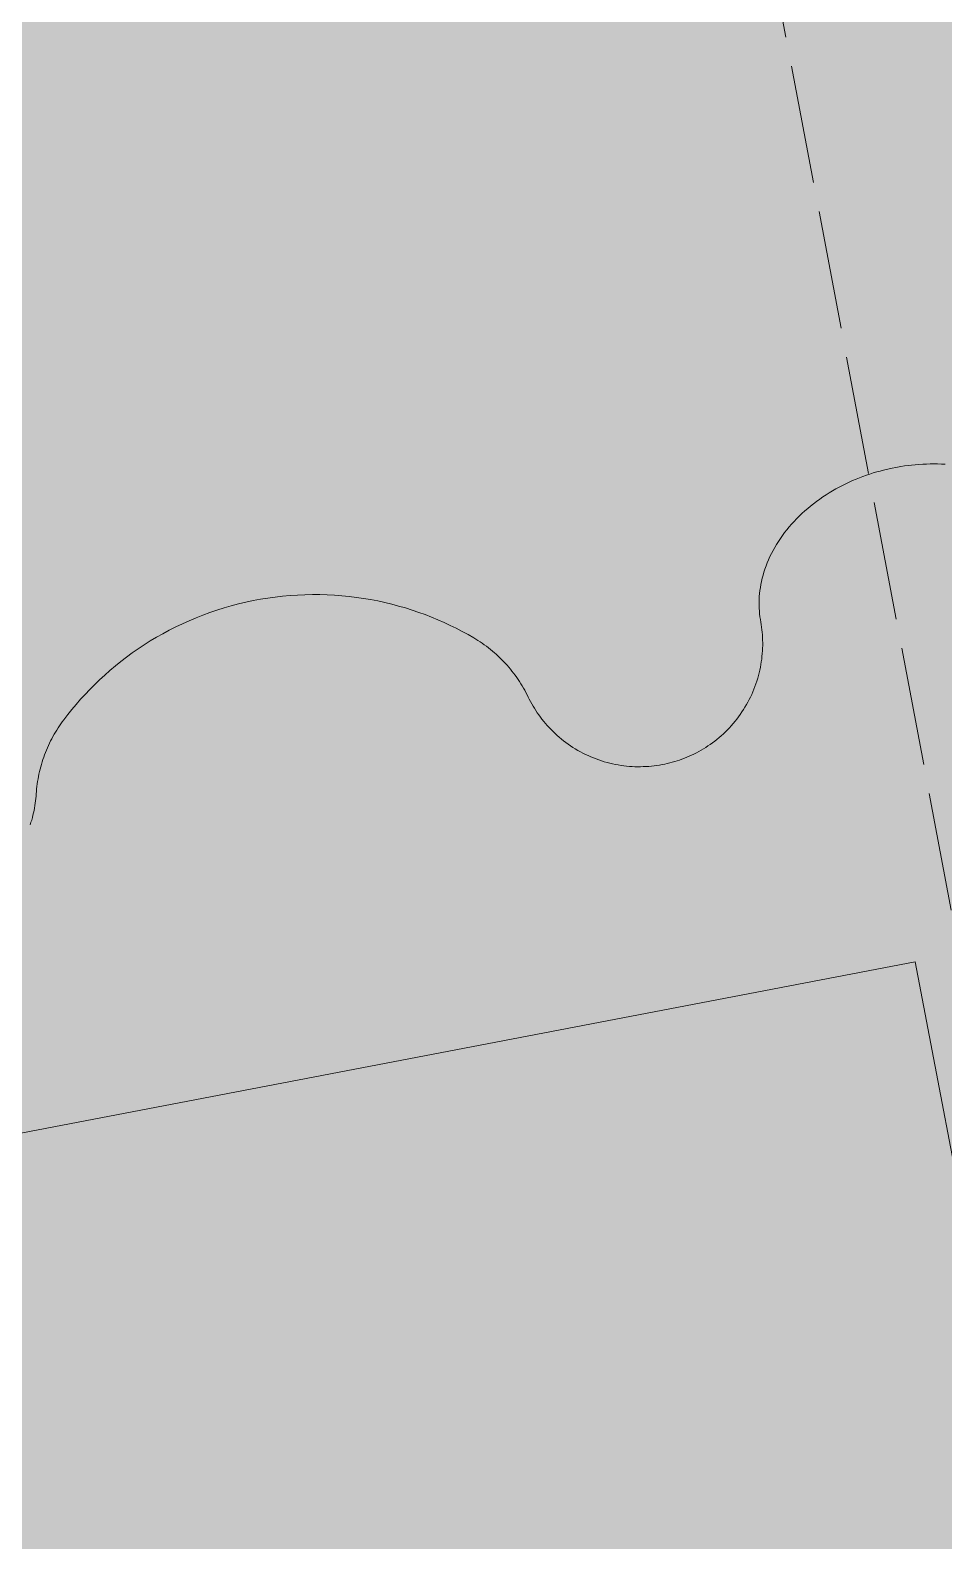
# Model space of a CAD drawing. Header units: millimetres. Extents: x 833941507 to 1669051331, y 817666127 to 1636299673.
# Drawn here: x 834548324.2 to 834548416.7, y 817983357.6 to 817983510.7 of the extents above; entities that cross this region are included whole.
import ezdxf

# ---------------------------------------------------------------- set-up
doc = ezdxf.new("R2010")
doc.units = ezdxf.units.MM
doc.header["$LTSCALE"] = 3
doc.linetypes.add('ACAD_ISO02W033', pattern=[5, 4, -1])
for name, color, linetype, lineweight in [('Hatch (LTC&CB)', 252, 'Continuous', 35), ('UAJ-08META-y', 8, 'ACAD_ISO02W033', 9), ('UAJ-23FLOR-h', 251, 'Continuous', 9), ('UAJ-42INFI', 1, 'Continuous', 18)]:
    doc.layers.add(name, color=color, linetype=linetype, lineweight=lineweight)
doc.layers.add('UAJ-00XREF', color=7, linetype='Continuous')

# ---------------------------------------------------------------- blocks, each defined once
blk = doc.blocks.new('GBP-LTC-LB01')
at = {"layer": 'UAJ-23FLOR-h'}
h = blk.add_hatch(dxfattribs=at)
h.set_pattern_fill('EARTH,_O', color=256, scale=180, angle=45)
h.set_pattern_definition([(48.9989, (834576001.8, 818046085.3), (-112.727, 1612.5107), [1143, -1143]), (48.9989, (834575678.3, 818046366.6), (-112.727, 1612.5107), [1143, -1143]), (48.9989, (834575354.8, 818046647.8), (-112.727, 1612.5107), [1143, -1143]), (138.9989, (834575340.7, 818046849.3), (-1612.5107, -112.727), [1143, -1143]), (138.9989, (834575621.9, 818047172.8), (-1612.5107, -112.727), [1143, -1143]), (138.9989, (834575903.1, 818047496.3), (-1612.5107, -112.727), [1143, -1143])])
h.paths.add_polyline_path([(834572173.05, 818200349.17), (834310583.74, 818182062.08), (834331502.24, 817882831.69), (834364939.69, 817885169.23), (834473095.7, 818011283.6), (834480533.7, 818020120.4), (834485095.05, 818025709.55), (834491375.7, 818033619), (834497063.4, 818041013), (834493145.8, 818043678.7), (834512788.5, 818074029.25), (834518712.45, 818083675.25), (834526231.3, 818096325.1), (834534646.05, 818111073.05), (834545956, 818131981.3), (834557204.6, 818154198.8), (834564040, 818168496.8), (834570941.16, 818183576.43), (834578367.8, 818200696.3)])
h.paths.add_polyline_path([(834382131.31, 817956469.98), (834418268.73, 817958996.07), (834422062.41, 817963855.9), (834428403.04, 817964299.38), (834467239.2, 818010695.58), (834466445.21, 818021738.79), (834476097.72, 818035709.03), (834485267.1, 818048983.2), (834487014.89, 818051460.43), (834497268.33, 818067303.42), (834492893.38, 818129890.09), (834448056.59, 818126755.66), (834416896.58, 818105052.11), (834382061.37, 818080788.99), (834386167.45, 818022059.16), (834377588.38, 818021459.47)], flags=16)
edge = h.paths.add_edge_path(flags=16)
edge.add_line((834540292.29, 818142076.07), (834533466.32, 818141614.13))
edge.add_line((834533466.32, 818141614.13), (834523258.01, 818143862.71))
edge.add_line((834523258.01, 818143862.71), (834525896.87, 818155838.93))
edge.add_arc((834558382.43, 818267025.45), 115835.02, 237.2183981, 253.7131266, ccw=False)
edge.add_line((834495664.92, 818169638.25), (834498267.59, 818132356.98))
edge.add_line((834498267.59, 818132356.98), (834496346.42, 818130135.01))
edge.add_line((834496346.42, 818130135.01), (834492879.88, 818129892.67))
edge.add_line((834492879.88, 818129892.67), (834494229.58, 818110587.62))
edge.add_line((834494229.58, 818110587.62), (834496326.13, 818110708.38))
edge.add_line((834496326.13, 818110708.38), (834498420.21, 818080753.55))
edge.add_line((834498420.21, 818080753.55), (834498046.12, 818080727.4))
edge.add_line((834498046.12, 818080727.4), (834498254.52, 818077746.38))
edge.add_line((834498254.52, 818077746.38), (834503061.09, 818078082.4))
edge.add_line((834503061.09, 818078082.4), (834504979.52, 818081212.1))
edge.add_line((834504979.52, 818081212.1), (834509429.02, 818088470.93))
edge.add_line((834509429.02, 818088470.93), (834515217.16, 818097913.59))
edge.add_line((834515217.16, 818097913.59), (834526067.43, 818116415.54))
edge.add_line((834526067.43, 818116415.54), (834532489.2, 818127888.68))
edge.add_line((834532489.2, 818127888.68), (834534830.9, 818132146.3))
edge.add_line((834534830.9, 818132146.3), (834540292.29, 818142076.07))
h = blk.add_hatch(dxfattribs=at)
h.set_pattern_fill('EARTH,_O', color=256, scale=180, angle=45)
h.set_pattern_definition([(45.0000001, (-1082349.7, 54794.9), (-3e-06, 1616.4461018), [1143, -1143]), (45.0000001, (-1082652.8, 55098), (-3e-06, 1616.4461018), [1143, -1143]), (45.0000001, (-1082955.9, 55401.1), (-3e-06, 1616.4461018), [1143, -1143]), (135.0000001, (-1082955.9, 55603.1), (-1616.4461018, -3e-06), [1143, -1143]), (135.0000001, (-1082652.8, 55906.2), (-1616.4461018, -3e-06), [1143, -1143]), (135.0000001, (-1082349.7, 56209.3), (-1616.4461018, -3e-06), [1143, -1143])])
h.paths.add_polyline_path([(834669469.25, 818015499.17), (834651080.82, 818014213.79), (834651091.33, 818014066.03), (834669479.76, 818015351.52)], flags=16)
edge = h.paths.add_edge_path()
edge.add_arc((834611763.61, 818123015.07), 22001.28, 94.000719, 118.688683)
edge.add_line((834601201.89, 818142315.5), (834593918.34, 818141228.38))
edge.add_arc((834611768.4, 818123014.03), 25502.69, 93.997159, 134.421275, ccw=False)
edge.add_line((834609990.68, 818148454.69), (834618164.36, 818149025.84))
edge.add_line((834618164.36, 818149025.84), (834618408.29, 818145534.91))
edge.add_line((834618408.29, 818145534.91), (834616365.41, 818145392.16))
edge.add_line((834616365.41, 818145392.16), (834616609.39, 818141900.69))
edge.add_line((834616609.39, 818141900.69), (834611621.55, 818141552.15))
edge.add_line((834611621.55, 818141552.15), (834611377.61, 818145043.07))
edge.add_line((834611377.61, 818145043.07), (834610228.61, 818144962.74))
h.paths.add_polyline_path([(834673232.94, 818197365.88), (834607546.49, 818192773.89), (834599172.5, 818174435.3), (834588349.1, 818152374.5), (834578621.55, 818133890.65), (834568418.3, 818115665.3), (834556456.7, 818095618.3), (834546606.4, 818080041.6), (834532219.3, 818058623.75), (834523692.15, 818046595.75), (834515683.5, 818035708.5), (834508244.2, 818025929.9), (834500656.3, 818016266.1), (834489786.8, 818002934.1), (834483448.3, 817995421.3), (834478637.6, 817989841.7), (834458453.75, 817967379.3), (834441506.5, 817949096.36), (834383075.75, 817886437.08), (834482026.69, 817893354.51), (834551919.04, 817920008.6), (834634905.13, 817930637.13), (834634023, 817939309.35), (834633770.07, 817941795.89), (834633577.69, 817943687.02), (834508697.04, 817930983.61), (834507053.46, 817930191.44), (834506409.46, 817939426.96), (834507656.94, 817945566.73), (834503417.08, 818006767.03), (834503064.37, 818011762.67), (834514052.91, 818025791.94), (834520784.65, 818034889.35), (834526318.86, 818042436.94), (834532381.69, 818050705.63), (834536345.72, 818056472.68), (834542258.41, 818065225.62), (834550405.86, 818077286.91), (834561579, 818095001.96), (834574522.66, 818117080.03), (834587768.88, 818140310.21), (834609774.13, 818143594.98), (834610001.97, 818140335.89), (834634252.54, 818142031.47), (834636806.9, 818105492.47), (834642791.48, 818105913.75), (834646278.56, 818056032.58), (834640293.17, 818055614.16), (834643382.34, 818011424.91), (834641138.41, 818011267.96), (834645775.78, 817944927.87), (834639048.36, 817944243.52), (834640362.12, 817931328.11), (834651070.39, 817932706.91), (834650587.67, 817936476.13), (834685105.74, 817940896.86), (834685588.46, 817937127.64), (834691373.79, 817937868.57)])
blk = doc.blocks.new('inf_010')
at = {"layer": 'UAJ-42INFI'}
for p, q in [((889560630.74, 757792681.84, 0), (889560630.01, 757792681.64, 0)), ((889560631.47, 757792682.01, 0), (889560630.74, 757792681.84, 0)), ((889560632.21, 757792682.17, 0), (889560631.47, 757792682.01, 0)), ((889560632.96, 757792682.31, 0), (889560632.21, 757792682.17, 0)), ((889560633.7, 757792682.43, 0), (889560632.96, 757792682.31, 0)), ((889560634.45, 757792682.54, 0), (889560633.7, 757792682.43, 0)), ((889560635.21, 757792682.63, 0), (889560634.45, 757792682.54, 0)), ((889560635.96, 757792682.7, 0), (889560635.21, 757792682.63, 0)), ((889560636.72, 757792682.75, 0), (889560635.96, 757792682.7, 0)), ((889560637.47, 757792682.78, 0), (889560636.72, 757792682.75, 0)), ((889560638.23, 757792682.8, 0), (889560637.47, 757792682.78, 0)), ((889560638.98, 757792682.79, 0), (889560638.23, 757792682.8, 0)), ((889560639.74, 757792682.77, 0), (889560638.98, 757792682.79, 0)), ((889560640.49, 757792682.74, 0), (889560639.74, 757792682.77, 0)), ((889560641.23, 757792682.68, 0), (889560640.49, 757792682.74, 0)), ((889560641.98, 757792682.61, 0), (889560641.23, 757792682.68, 0)), ((889560642.72, 757792682.52, 0), (889560641.98, 757792682.61, 0)), ((889560643.46, 757792682.41, 0), (889560642.72, 757792682.52, 0)), ((889560644.19, 757792682.29, 0), (889560643.46, 757792682.41, 0)), ((889560644.91, 757792682.14, 0), (889560644.19, 757792682.29, 0)), ((889560645.63, 757792681.99, 0), (889560644.91, 757792682.14, 0)), ((889560646.34, 757792681.82, 0), (889560645.63, 757792681.99, 0)), ((889560647.05, 757792681.63, 0), (889560646.34, 757792681.82, 0)), ((889560626.46, 757792680.43, 0), (889560625.78, 757792680.14, 0)), ((889560627.16, 757792680.71, 0), (889560626.46, 757792680.43, 0)), ((889560627.86, 757792680.96, 0), (889560627.16, 757792680.71, 0)), ((889560628.57, 757792681.21, 0), (889560627.86, 757792680.96, 0)), ((889560629.29, 757792681.43, 0), (889560628.57, 757792681.21, 0)), ((889560630.01, 757792681.64, 0), (889560629.29, 757792681.43, 0)), ((889560647.74, 757792681.42, 0), (889560647.05, 757792681.63, 0)), ((889560648.43, 757792681.21, 0), (889560647.74, 757792681.42, 0)), ((889560649.11, 757792680.97, 0), (889560648.43, 757792681.21, 0)), ((889560649.79, 757792680.73, 0), (889560649.11, 757792680.97, 0)), ((889560650.45, 757792680.47, 0), (889560649.79, 757792680.73, 0)), ((889560651.1, 757792680.19, 0), (889560650.45, 757792680.47, 0)), ((889560623.13, 757792678.84, 0), (889560622.5, 757792678.48, 0)), ((889560623.78, 757792679.19, 0), (889560623.13, 757792678.84, 0)), ((889560624.44, 757792679.52, 0), (889560623.78, 757792679.19, 0)), ((889560625.1, 757792679.84, 0), (889560624.44, 757792679.52, 0)), ((889560625.78, 757792680.14, 0), (889560625.1, 757792679.84, 0)), ((889560651.74, 757792679.91, 0), (889560651.1, 757792680.19, 0)), ((889560652.37, 757792679.61, 0), (889560651.74, 757792679.91, 0)), ((889560652.99, 757792679.3, 0), (889560652.37, 757792679.61, 0)), ((889560653.6, 757792678.98, 0), (889560652.99, 757792679.3, 0)), ((889560654.2, 757792678.65, 0), (889560653.6, 757792678.98, 0)), ((889560620.67, 757792677.32, 0), (889560620.08, 757792676.92, 0)), ((889560621.27, 757792677.72, 0), (889560620.67, 757792677.32, 0)), ((889560621.88, 757792678.11, 0), (889560621.27, 757792677.72, 0)), ((889560622.5, 757792678.48, 0), (889560621.88, 757792678.11, 0)), ((889560654.79, 757792678.31, 0), (889560654.2, 757792678.65, 0)), ((889560655.36, 757792677.96, 0), (889560654.79, 757792678.31, 0)), ((889560655.93, 757792677.59, 0), (889560655.36, 757792677.96, 0)), ((889560656.48, 757792677.22, 0), (889560655.93, 757792677.59, 0)), ((889560656.69, 757792677.08, 0), (889560656.48, 757792677.22, 0)), ((889560618.94, 757792676.07, 0), (889560618.39, 757792675.63, 0)), ((889560619.5, 757792676.5, 0), (889560618.94, 757792676.07, 0)), ((889560620.08, 757792676.92, 0), (889560619.5, 757792676.5, 0)), ((889560656.89, 757792676.93, 0), (889560656.69, 757792677.08, 0)), ((889560657.1, 757792676.77, 0), (889560656.89, 757792676.93, 0)), ((889560657.3, 757792676.62, 0), (889560657.1, 757792676.77, 0)), ((889560657.5, 757792676.45, 0), (889560657.3, 757792676.62, 0)), ((889560657.7, 757792676.29, 0), (889560657.5, 757792676.45, 0)), ((889560657.89, 757792676.12, 0), (889560657.7, 757792676.29, 0)), ((889560658.08, 757792675.94, 0), (889560657.89, 757792676.12, 0)), ((889560658.27, 757792675.76, 0), (889560658.08, 757792675.94, 0)), ((889560658.46, 757792675.58, 0), (889560658.27, 757792675.76, 0)), ((889560685.6, 757792676.79, 0), (889560685.62, 757792676.53, 0)), ((889560685.62, 757792676.53, 0), (889560685.64, 757792676.27, 0)), ((889560685.64, 757792676.27, 0), (889560685.65, 757792676.01, 0)), ((889560685.65, 757792676.01, 0), (889560685.66, 757792675.75, 0)), ((889560685.66, 757792675.75, 0), (889560685.66, 757792675.48, 0)), ((889560616.82, 757792674.26, 0), (889560616.33, 757792673.79, 0)), ((889560617.33, 757792674.73, 0), (889560616.82, 757792674.26, 0)), ((889560617.86, 757792675.18, 0), (889560617.33, 757792674.73, 0)), ((889560618.39, 757792675.63, 0), (889560617.86, 757792675.18, 0)), ((889560658.64, 757792675.4, 0), (889560658.46, 757792675.58, 0)), ((889560658.82, 757792675.21, 0), (889560658.64, 757792675.4, 0)), ((889560658.99, 757792675.02, 0), (889560658.82, 757792675.21, 0)), ((889560659.16, 757792674.82, 0), (889560658.99, 757792675.02, 0)), ((889560659.33, 757792674.62, 0), (889560659.16, 757792674.82, 0)), ((889560659.5, 757792674.42, 0), (889560659.33, 757792674.62, 0)), ((889560659.66, 757792674.22, 0), (889560659.5, 757792674.42, 0)), ((889560659.81, 757792674.01, 0), (889560659.66, 757792674.22, 0)), ((889560685.62, 757792674.41, 0), (889560685.59, 757792674.13, 0)), ((889560685.64, 757792674.68, 0), (889560685.62, 757792674.41, 0)), ((889560685.65, 757792674.95, 0), (889560685.64, 757792674.68, 0)), ((889560685.66, 757792675.22, 0), (889560685.65, 757792674.95, 0)), ((889560685.66, 757792675.48, 0), (889560685.66, 757792675.22, 0)), ((889560615.38, 757792672.83, 0), (889560614.92, 757792672.34, 0)), ((889560615.85, 757792673.31, 0), (889560615.38, 757792672.83, 0)), ((889560616.33, 757792673.79, 0), (889560615.85, 757792673.31, 0)), ((889560659.97, 757792673.8, 0), (889560659.81, 757792674.01, 0)), ((889560660.11, 757792673.59, 0), (889560659.97, 757792673.8, 0)), ((889560660.26, 757792673.37, 0), (889560660.11, 757792673.59, 0)), ((889560660.4, 757792673.15, 0), (889560660.26, 757792673.37, 0)), ((889560660.54, 757792672.93, 0), (889560660.4, 757792673.15, 0)), ((889560660.67, 757792672.71, 0), (889560660.54, 757792672.93, 0)), ((889560660.8, 757792672.48, 0), (889560660.67, 757792672.71, 0)), ((889560685.36, 757792672.76, 0), (889560685.3, 757792672.49, 0)), ((889560685.42, 757792673.04, 0), (889560685.36, 757792672.76, 0)), ((889560685.47, 757792673.31, 0), (889560685.42, 757792673.04, 0)), ((889560685.52, 757792673.59, 0), (889560685.47, 757792673.31, 0)), ((889560685.56, 757792673.86, 0), (889560685.52, 757792673.59, 0)), ((889560685.59, 757792674.13, 0), (889560685.56, 757792673.86, 0)), ((889560614.01, 757792671.26, 0), (889560613.85, 757792671.06, 0)), ((889560614.16, 757792671.45, 0), (889560614.01, 757792671.26, 0)), ((889560614.32, 757792671.65, 0), (889560614.16, 757792671.45, 0)), ((889560614.48, 757792671.84, 0), (889560614.32, 757792671.65, 0)), ((889560614.92, 757792672.34, 0), (889560614.48, 757792671.84, 0)), ((889560660.92, 757792672.26, 0), (889560660.8, 757792672.48, 0)), ((889560661.04, 757792672.03, 0), (889560660.92, 757792672.26, 0)), ((889560661.15, 757792671.8, 0), (889560661.04, 757792672.03, 0)), ((889560661.26, 757792671.57, 0), (889560661.15, 757792671.8, 0)), ((889560661.37, 757792671.33, 0), (889560661.26, 757792671.57, 0)), ((889560661.47, 757792671.1, 0), (889560661.37, 757792671.33, 0)), ((889560661.57, 757792670.86, 0), (889560661.47, 757792671.1, 0)), ((889560684.88, 757792671.13, 0), (889560684.77, 757792670.86, 0)), ((889560684.97, 757792671.4, 0), (889560684.88, 757792671.13, 0)), ((889560685.06, 757792671.67, 0), (889560684.97, 757792671.4, 0)), ((889560685.15, 757792671.94, 0), (889560685.06, 757792671.67, 0)), ((889560685.23, 757792672.22, 0), (889560685.15, 757792671.94, 0)), ((889560685.3, 757792672.49, 0), (889560685.23, 757792672.22, 0)), ((889560612.88, 757792669.57, 0), (889560612.76, 757792669.35, 0)), ((889560613.01, 757792669.79, 0), (889560612.88, 757792669.57, 0)), ((889560613.14, 757792670.01, 0), (889560613.01, 757792669.79, 0)), ((889560613.28, 757792670.23, 0), (889560613.14, 757792670.01, 0)), ((889560613.42, 757792670.44, 0), (889560613.28, 757792670.23, 0)), ((889560613.56, 757792670.65, 0), (889560613.42, 757792670.44, 0)), ((889560613.7, 757792670.85, 0), (889560613.56, 757792670.65, 0)), ((889560613.85, 757792671.06, 0), (889560613.7, 757792670.85, 0)), ((889560661.66, 757792670.63, 0), (889560661.57, 757792670.86, 0)), ((889560661.77, 757792670.39, 0), (889560661.66, 757792670.63, 0)), ((889560661.88, 757792670.15, 0), (889560661.77, 757792670.39, 0)), ((889560661.99, 757792669.91, 0), (889560661.88, 757792670.15, 0)), ((889560662.11, 757792669.68, 0), (889560661.99, 757792669.91, 0)), ((889560662.24, 757792669.44, 0), (889560662.11, 757792669.68, 0)), ((889560684.29, 757792669.8, 0), (889560684.16, 757792669.55, 0)), ((889560684.42, 757792670.06, 0), (889560684.29, 757792669.8, 0)), ((889560684.55, 757792670.33, 0), (889560684.42, 757792670.06, 0)), ((889560684.66, 757792670.59, 0), (889560684.55, 757792670.33, 0)), ((889560684.77, 757792670.86, 0), (889560684.66, 757792670.59, 0)), ((889560612.2, 757792668.2, 0), (889560612.1, 757792667.97, 0)), ((889560612.31, 757792668.44, 0), (889560612.2, 757792668.2, 0)), ((889560612.41, 757792668.67, 0), (889560612.31, 757792668.44, 0)), ((889560612.52, 757792668.9, 0), (889560612.41, 757792668.67, 0)), ((889560612.64, 757792669.12, 0), (889560612.52, 757792668.9, 0)), ((889560612.76, 757792669.35, 0), (889560612.64, 757792669.12, 0)), ((889560662.37, 757792669.21, 0), (889560662.24, 757792669.44, 0)), ((889560662.51, 757792668.98, 0), (889560662.37, 757792669.21, 0)), ((889560662.65, 757792668.75, 0), (889560662.51, 757792668.98, 0)), ((889560662.8, 757792668.52, 0), (889560662.65, 757792668.75, 0)), ((889560662.96, 757792668.29, 0), (889560662.8, 757792668.52, 0)), ((889560663.12, 757792668.07, 0), (889560662.96, 757792668.29, 0)), ((889560663.29, 757792667.85, 0), (889560663.12, 757792668.07, 0)), ((889560683.22, 757792668.07, 0), (889560683.04, 757792667.84, 0)), ((889560683.39, 757792668.31, 0), (889560683.22, 757792668.07, 0)), ((889560683.56, 757792668.55, 0), (889560683.39, 757792668.31, 0)), ((889560683.72, 757792668.79, 0), (889560683.56, 757792668.55, 0)), ((889560683.87, 757792669.04, 0), (889560683.72, 757792668.79, 0)), ((889560684.02, 757792669.29, 0), (889560683.87, 757792669.04, 0)), ((889560684.16, 757792669.55, 0), (889560684.02, 757792669.29, 0)), ((889560611.6, 757792666.53, 0), (889560611.54, 757792666.28, 0)), ((889560611.68, 757792666.77, 0), (889560611.6, 757792666.53, 0)), ((889560611.75, 757792667.01, 0), (889560611.68, 757792666.77, 0)), ((889560611.83, 757792667.25, 0), (889560611.75, 757792667.01, 0)), ((889560611.92, 757792667.49, 0), (889560611.83, 757792667.25, 0)), ((889560612.01, 757792667.73, 0), (889560611.92, 757792667.49, 0)), ((889560612.1, 757792667.97, 0), (889560612.01, 757792667.73, 0)), ((889560663.46, 757792667.63, 0), (889560663.29, 757792667.85, 0)), ((889560663.64, 757792667.41, 0), (889560663.46, 757792667.63, 0)), ((889560663.83, 757792667.2, 0), (889560663.64, 757792667.41, 0)), ((889560664.02, 757792666.99, 0), (889560663.83, 757792667.2, 0)), ((889560664.21, 757792666.78, 0), (889560664.02, 757792666.99, 0)), ((889560664.41, 757792666.58, 0), (889560664.21, 757792666.78, 0)), ((889560664.62, 757792666.38, 0), (889560664.41, 757792666.58, 0)), ((889560681.88, 757792666.53, 0), (889560681.67, 757792666.33, 0)), ((889560682.09, 757792666.74, 0), (889560681.88, 757792666.53, 0)), ((889560682.29, 757792666.95, 0), (889560682.09, 757792666.74, 0)), ((889560682.48, 757792667.16, 0), (889560682.29, 757792666.95, 0)), ((889560682.68, 757792667.38, 0), (889560682.48, 757792667.16, 0)), ((889560682.86, 757792667.61, 0), (889560682.68, 757792667.38, 0)), ((889560683.04, 757792667.84, 0), (889560682.86, 757792667.61, 0)), ((889560611.26, 757792665.05, 0), (889560611.22, 757792664.8, 0)), ((889560611.31, 757792665.3, 0), (889560611.26, 757792665.05, 0)), ((889560611.36, 757792665.54, 0), (889560611.31, 757792665.3, 0)), ((889560611.41, 757792665.79, 0), (889560611.36, 757792665.54, 0)), ((889560611.47, 757792666.04, 0), (889560611.41, 757792665.79, 0)), ((889560611.54, 757792666.28, 0), (889560611.47, 757792666.04, 0)), ((889560664.83, 757792666.19, 0), (889560664.62, 757792666.38, 0)), ((889560665.05, 757792666, 0), (889560664.83, 757792666.19, 0)), ((889560665.27, 757792665.81, 0), (889560665.05, 757792666, 0)), ((889560665.5, 757792665.63, 0), (889560665.27, 757792665.81, 0)), ((889560665.73, 757792665.46, 0), (889560665.5, 757792665.63, 0)), ((889560665.96, 757792665.29, 0), (889560665.73, 757792665.46, 0)), ((889560666.2, 757792665.12, 0), (889560665.96, 757792665.29, 0)), ((889560666.45, 757792664.96, 0), (889560666.2, 757792665.12, 0)), ((889560680.1, 757792665.09, 0), (889560679.86, 757792664.94, 0)), ((889560680.33, 757792665.25, 0), (889560680.1, 757792665.09, 0)), ((889560680.57, 757792665.42, 0), (889560680.33, 757792665.25, 0)), ((889560680.79, 757792665.59, 0), (889560680.57, 757792665.42, 0)), ((889560681.02, 757792665.77, 0), (889560680.79, 757792665.59, 0)), ((889560681.24, 757792665.95, 0), (889560681.02, 757792665.77, 0)), ((889560681.46, 757792666.14, 0), (889560681.24, 757792665.95, 0)), ((889560681.67, 757792666.33, 0), (889560681.46, 757792666.14, 0)), ((889560611.02, 757792663.61, 0), (889560610.97, 757792663.37, 0)), ((889560611.07, 757792663.85, 0), (889560611.02, 757792663.61, 0)), ((889560611.11, 757792664.08, 0), (889560611.07, 757792663.85, 0)), ((889560611.15, 757792664.32, 0), (889560611.11, 757792664.08, 0)), ((889560611.19, 757792664.55, 0), (889560611.15, 757792664.32, 0)), ((889560611.22, 757792664.8, 0), (889560611.19, 757792664.55, 0)), ((889560666.69, 757792664.81, 0), (889560666.45, 757792664.96, 0)), ((889560666.94, 757792664.66, 0), (889560666.69, 757792664.81, 0)), ((889560667.2, 757792664.52, 0), (889560666.94, 757792664.66, 0)), ((889560667.46, 757792664.38, 0), (889560667.2, 757792664.52, 0)), ((889560667.72, 757792664.25, 0), (889560667.46, 757792664.38, 0)), ((889560667.98, 757792664.12, 0), (889560667.72, 757792664.25, 0)), ((889560668.25, 757792664.01, 0), (889560667.98, 757792664.12, 0)), ((889560668.52, 757792663.89, 0), (889560668.25, 757792664.01, 0)), ((889560668.79, 757792663.79, 0), (889560668.52, 757792663.89, 0)), ((889560669.07, 757792663.69, 0), (889560668.79, 757792663.79, 0)), ((889560669.34, 757792663.6, 0), (889560669.07, 757792663.69, 0)), ((889560669.62, 757792663.51, 0), (889560669.34, 757792663.6, 0)), ((889560669.9, 757792663.43, 0), (889560669.62, 757792663.51, 0)), ((889560676.66, 757792663.49, 0), (889560676.41, 757792663.42, 0)), ((889560676.91, 757792663.57, 0), (889560676.66, 757792663.49, 0)), ((889560677.16, 757792663.65, 0), (889560676.91, 757792663.57, 0)), ((889560677.41, 757792663.74, 0), (889560677.16, 757792663.65, 0)), ((889560677.66, 757792663.83, 0), (889560677.41, 757792663.74, 0)), ((889560677.91, 757792663.93, 0), (889560677.66, 757792663.83, 0)), ((889560678.16, 757792664.04, 0), (889560677.91, 757792663.93, 0)), ((889560678.41, 757792664.15, 0), (889560678.16, 757792664.04, 0)), ((889560678.65, 757792664.26, 0), (889560678.41, 757792664.15, 0)), ((889560678.9, 757792664.39, 0), (889560678.65, 757792664.26, 0)), ((889560679.14, 757792664.52, 0), (889560678.9, 757792664.39, 0)), ((889560679.38, 757792664.65, 0), (889560679.14, 757792664.52, 0)), ((889560679.63, 757792664.79, 0), (889560679.38, 757792664.65, 0)), ((889560679.86, 757792664.94, 0), (889560679.63, 757792664.79, 0)), ((889560610.54, 757792661.94, 0), (889560610.45, 757792661.71, 0)), ((889560610.63, 757792662.18, 0), (889560610.54, 757792661.94, 0)), ((889560610.7, 757792662.42, 0), (889560610.63, 757792662.18, 0)), ((889560610.78, 757792662.66, 0), (889560610.7, 757792662.42, 0)), ((889560610.85, 757792662.89, 0), (889560610.78, 757792662.66, 0)), ((889560610.91, 757792663.13, 0), (889560610.85, 757792662.89, 0)), ((889560610.97, 757792663.37, 0), (889560610.91, 757792663.13, 0)), ((889560670.18, 757792663.36, 0), (889560669.9, 757792663.43, 0)), ((889560670.46, 757792663.29, 0), (889560670.18, 757792663.36, 0)), ((889560670.74, 757792663.24, 0), (889560670.46, 757792663.29, 0)), ((889560671.02, 757792663.18, 0), (889560670.74, 757792663.24, 0)), ((889560671.3, 757792663.14, 0), (889560671.02, 757792663.18, 0)), ((889560671.58, 757792663.1, 0), (889560671.3, 757792663.14, 0)), ((889560671.86, 757792663.06, 0), (889560671.58, 757792663.1, 0)), ((889560672.14, 757792663.04, 0), (889560671.86, 757792663.06, 0)), ((889560672.42, 757792663.02, 0), (889560672.14, 757792663.04, 0)), ((889560672.7, 757792663.01, 0), (889560672.42, 757792663.02, 0)), ((889560672.98, 757792663, 0), (889560672.7, 757792663.01, 0)), ((889560673.26, 757792663, 0), (889560672.98, 757792663, 0)), ((889560673.53, 757792663, 0), (889560673.26, 757792663, 0)), ((889560673.81, 757792663.01, 0), (889560673.53, 757792663, 0)), ((889560674.08, 757792663.03, 0), (889560673.81, 757792663.01, 0)), ((889560674.35, 757792663.05, 0), (889560674.08, 757792663.03, 0)), ((889560674.61, 757792663.08, 0), (889560674.35, 757792663.05, 0)), ((889560674.88, 757792663.11, 0), (889560674.61, 757792663.08, 0)), ((889560675.14, 757792663.15, 0), (889560674.88, 757792663.11, 0)), ((889560675.4, 757792663.2, 0), (889560675.14, 757792663.15, 0)), ((889560675.66, 757792663.25, 0), (889560675.4, 757792663.2, 0)), ((889560675.91, 757792663.3, 0), (889560675.66, 757792663.25, 0)), ((889560676.16, 757792663.36, 0), (889560675.91, 757792663.3, 0)), ((889560676.41, 757792663.42, 0), (889560676.16, 757792663.36, 0)), ((889560610.45, 757792661.71, 0), (889560610.36, 757792661.47, 0))]:
    blk.add_line(p, q, dxfattribs=at)
blk.add_lwpolyline([(889560705.34, 757792691.43), (889560704.96, 757792691.48), (889560704.57, 757792691.52), (889560704.19, 757792691.55), (889560703.81, 757792691.58), (889560703.44, 757792691.59), (889560703.06, 757792691.6), (889560702.68, 757792691.61), (889560702.31, 757792691.6), (889560701.94, 757792691.59), (889560701.57, 757792691.57), (889560701.2, 757792691.55), (889560700.84, 757792691.51), (889560700.48, 757792691.48), (889560699.77, 757792691.39), (889560699.07, 757792691.28), (889560698.72, 757792691.21), (889560698.37, 757792691.14), (889560698.01, 757792691.06), (889560697.66, 757792690.97), (889560697.3, 757792690.88), (889560696.94, 757792690.78), (889560696.59, 757792690.67), (889560696.23, 757792690.56), (889560695.87, 757792690.43), (889560695.52, 757792690.3), (889560695.16, 757792690.17), (889560694.81, 757792690.02), (889560694.46, 757792689.87), (889560694.11, 757792689.71), (889560693.76, 757792689.54), (889560693.42, 757792689.37), (889560693.08, 757792689.18), (889560692.74, 757792688.99), (889560692.41, 757792688.8), (889560692.08, 757792688.59), (889560691.76, 757792688.38), (889560691.44, 757792688.16), (889560691.13, 757792687.94), (889560690.82, 757792687.71), (889560690.52, 757792687.47), (889560690.23, 757792687.23), (889560689.94, 757792686.98), (889560689.67, 757792686.73), (889560689.39, 757792686.47), (889560689.13, 757792686.2), (889560688.88, 757792685.93), (889560688.63, 757792685.66), (889560688.39, 757792685.38), (889560688.16, 757792685.1), (889560687.94, 757792684.81), (889560687.73, 757792684.52), (889560687.53, 757792684.23), (889560687.33, 757792683.93), (889560687.15, 757792683.64), (889560686.98, 757792683.34), (889560686.82, 757792683.03), (889560686.66, 757792682.73), (889560686.52, 757792682.43), (889560686.38, 757792682.12), (889560686.26, 757792681.81), (889560686.15, 757792681.51), (889560686.04, 757792681.2), (889560685.95, 757792680.9), (889560685.87, 757792680.59), (889560685.79, 757792680.29), (889560685.73, 757792679.98), (889560685.67, 757792679.68), (889560685.62, 757792679.38), (889560685.59, 757792679.08), (889560685.56, 757792678.78), (889560685.54, 757792678.49), (889560685.53, 757792678.2), (889560685.53, 757792677.91), (889560685.53, 757792677.62), (889560685.54, 757792677.34), (889560685.57, 757792677.06), (889560685.6, 757792676.79)], dxfattribs=at)
blk = doc.blocks.new('3A35X-MADL-P-LT-B01-0')
at = {"layer": 'UAJ-08META-y', "elevation": 0}
blk.add_lwpolyline([(834548859.53, 817983505.22), (834548417.39, 817983421.51), (834548336.46, 817983848.91, -0.414214), (834548348.41, 817983866.44), (834548761.08, 817983944.57, -0.414214), (834548778.61, 817983932.62)], format="xyb", close=True, dxfattribs=at)
at = {"layer": 'UAJ-42INFI'}
for p, q in [((834548133.27, 817983362.58), (834548413.72, 817983416.25)), ((834548413.72, 817983416.25, 0), (834548445.37, 817983250.41, 0))]:
    blk.add_line(p, q, dxfattribs=at)
at = {"rotation": 3.998908525164564}
blk.add_blockref('inf_010', (-0.01, 0.01), dxfattribs=at)

msp = doc.modelspace()

# ---------------------------------------------------------------- hatches: boundary and pattern name
at = {"layer": 'Hatch (LTC&CB)'}
h = msp.add_hatch(dxfattribs=at)
h.set_pattern_fill('ANSI38', color=256, scale=100)
h.set_pattern_definition([(318.99984, (834479093.73, 818230174.15), (208.29942, 239.6197), []), (48.99984, (834479093.73, 818230174.15), (176.97914, 687.53882), [793.75, -476.25])])
edge = h.paths.add_edge_path()
edge.add_line((834601196.19, 818142314.52), (834603754.26, 818142696.37))
edge.add_line((834603754.26, 818142696.37), (834603901.9, 818141707.33))
edge.add_line((834603901.9, 818141707.33), (834603810.47, 818141693.69))
edge.add_arc((834611763.29, 818123016.36), 20300, 113.064358, 141.357581)
edge.add_line((834595907.81, 818135692.86), (834595395.45, 818135656.86))
edge.add_line((834595395.45, 818135656.86), (834583111.72, 818114341.03))
edge.add_line((834583111.72, 818114341.03), (834578121.58, 818106513.89))
edge.add_line((834578121.58, 818106513.89), (834575731.65, 818102809.5))
edge.add_line((834575731.65, 818102809.5), (834574387.45, 818100725.98))
edge.add_line((834574387.45, 818100725.98), (834573113.98, 818098752.1))
edge.add_line((834573113.98, 818098752.1), (834573145.25, 818098730.65))
edge.add_line((834573145.25, 818098730.65), (834569989.11, 818093770.2))
edge.add_line((834569989.11, 818093770.2), (834566535, 818088385.68))
edge.add_line((834566535, 818088385.68), (834566514.09, 818088398.3))
edge.add_line((834566514.09, 818088398.3), (834558743.61, 818076256.63))
edge.add_line((834558743.61, 818076256.63), (834557653.4, 818074495.71))
edge.add_line((834557653.4, 818074495.71), (834553498.92, 818068288.56))
edge.add_line((834553498.92, 818068288.56), (834548580.86, 818060932.13))
edge.add_line((834548580.86, 818060932.13), (834544328.26, 818054726.34))
edge.add_line((834544328.26, 818054726.34), (834544332.15, 818054704.66))
edge.add_line((834544332.15, 818054704.66), (834540324.6, 818048716.69))
edge.add_line((834540324.6, 818048716.69), (834541041.32, 818048232.54))
edge.add_line((834541041.32, 818048232.54), (834540089.73, 818046823.83))
edge.add_line((834540089.73, 818046823.83), (834539737.55, 818047061.73))
edge.add_line((834539737.55, 818047061.73), (834533115.75, 818038377.74))
edge.add_line((834533115.75, 818038377.74), (834515220.96, 818015146.63))
edge.add_arc((834538026.01, 818000636.26), 27030, 147.532263, 176.187088)
edge.add_line((834511055.84, 818002433.72), (834511444.99, 817996891.23))
edge.add_line((834511444.99, 817996891.23), (834511474.11, 817996474.65))
edge.add_line((834511474.11, 817996474.65), (834508641.22, 817996276.61))
edge.add_line((834508641.22, 817996276.61), (834508910.68, 817992422.05))
edge.add_line((834508910.68, 817992422.05), (834511353.38, 817992955.96))
edge.add_line((834511353.38, 817992955.96), (834513357.66, 817964213.01))
edge.add_line((834513357.66, 817964213.01), (834513308.95, 817964209.6))
edge.add_line((834513308.95, 817964209.6), (834513879.4, 817955918.75))
edge.add_line((834513879.4, 817955918.75), (834514876.61, 817955988.46))
edge.add_line((834514876.61, 817955988.46), (834515053.07, 817953464.41))
edge.add_arc((834528221.07, 817954382.99), 13200, 183.990417, 259.837233)
edge.add_line((834525891.99, 817941390.09), (834525974.53, 817940578.71))
edge.add_line((834525974.53, 817940578.71), (834555356.34, 817943567.49))
edge.add_line((834555356.34, 817943567.49), (834594711.69, 817947570.8))
edge.add_line((834594711.69, 817947570.8), (834594754.2, 817947152.96))
edge.add_line((834594754.2, 817947152.96), (834616096.9, 817949323.98))
edge.add_line((834616096.9, 817949323.98), (834631854.21, 817950926.85))
edge.add_line((834631854.21, 817950926.85), (834631836.71, 817951177.16))
edge.add_line((834631836.71, 817951177.16), (834639760.38, 817951731.08))
edge.add_line((834639760.38, 817951731.08), (834640506.97, 817944391.59))
edge.add_line((834640506.97, 817944391.59), (834508703.57, 817930984.28))
edge.add_line((834508703.57, 817930984.28), (834508663.51, 817930982.16))
edge.add_line((834508663.51, 817930982.16), (834507053.46, 817930191.44))
edge.add_line((834507053.46, 817930191.44), (834506409.46, 817939426.96))
edge.add_line((834506409.46, 817939426.96), (834507674.95, 817945699.32))
edge.add_line((834507674.95, 817945699.32), (834503067.5, 818011766.68))
edge.add_line((834503067.5, 818011766.68), (834515005.94, 818027008.3))
edge.add_line((834515005.94, 818027008.3), (834526318.86, 818042436.95))
edge.add_line((834526318.86, 818042436.95), (834533248.43, 818051887.55))
edge.add_line((834533248.43, 818051887.55), (834545204.94, 818069586.37))
edge.add_line((834545204.94, 818069586.37), (834551695.41, 818079200.62))
edge.add_line((834551695.41, 818079200.62), (834551700.66, 818079300.57))
edge.add_line((834551700.66, 818079300.57), (834554860.11, 818084257.51))
edge.add_line((834554860.11, 818084257.51), (834556162.94, 818086301.54))
edge.add_line((834556162.94, 818086301.54), (834561579.11, 818095002.15))
edge.add_line((834561579.11, 818095002.15), (834564610.19, 818100023.59))
edge.add_line((834564610.19, 818100023.59), (834566711.84, 818103505.28))
edge.add_line((834566711.84, 818103505.28), (834567220.96, 818104369.68))
edge.add_line((834567220.96, 818104369.68), (834571219.85, 818111331.33))
edge.add_line((834571219.85, 818111331.33), (834579233.58, 818125278.3))
edge.add_line((834579233.58, 818125278.3), (834584805.19, 818135090.79))
edge.add_line((834584805.19, 818135090.79), (834587768.44, 818140310.15))
edge.add_line((834587768.44, 818140310.15), (834593953.37, 818141233.38))
edge.add_arc((834611682.41, 818123278.84), 25232.61, 93.846032, 134.637937, ccw=False)
edge.add_line((834609989.92, 818148454.62), (834618164.07, 818149025.82))
edge.add_line((834618164.07, 818149025.82), (834618408.01, 818145534.9))
edge.add_line((834618408.01, 818145534.9), (834616365.13, 818145392.15))
edge.add_line((834616365.13, 818145392.15), (834616609.11, 818141900.67))
edge.add_line((834616609.11, 818141900.67), (834611621.27, 818141552.12))
edge.add_line((834611621.27, 818141552.12), (834611377.33, 818145043.04))
edge.add_arc((834611845.2, 818122938.11), 22109.88, 91.212521, 118.792578)
h = msp.add_hatch(color=256, dxfattribs=at)
h.dxf.hatch_style = 1
edge = h.paths.add_edge_path()
edge.add_line((834513358.83, 817964213.1), (834514805.29, 817964314.21))
edge.add_line((834514805.29, 817964314.21), (834514905.32, 817962883.32))
edge.add_line((834514905.32, 817962883.32), (834522015.98, 817959924.65))
edge.add_line((834522015.98, 817959924.65), (834527599.83, 817958234.85))
edge.add_line((834527599.83, 817958234.85), (834531627.41, 817957331.96))
edge.add_line((834531627.41, 817957331.96), (834538597.73, 817957185.8))
edge.add_line((834538597.73, 817957185.8), (834550283.84, 817958000.71))
edge.add_line((834550283.84, 817958000.71), (834576164.25, 817960699.31))
edge.add_arc((834571429.66, 818001700.88), 41274.03, 276.586959, 289.104779)
edge.add_line((834584938.52, 817962700.16), (834585387.44, 817962731.44))
edge.add_line((834585387.44, 817962731.44), (834585119.41, 817966565.54))
edge.add_line((834585119.41, 817966565.54), (834584671.75, 817966534.24))
edge.add_line((834584671.75, 817966534.24), (834582845.22, 817993361.89))
edge.add_line((834582845.22, 817993361.89), (834584586.66, 817993483.63))
edge.add_line((834584586.66, 817993483.63), (834584565.21, 817993788.17))
edge.add_line((834584565.21, 817993788.17), (834583546.6, 817993716.97))
edge.add_line((834583546.6, 817993716.97), (834579511.62, 818051438.28))
edge.add_line((834579511.62, 818051438.28), (834571357.07, 818050868.21))
edge.add_line((834571357.07, 818050868.21), (834571728.42, 818045556.24))
edge.add_line((834571728.42, 818045556.24), (834551421, 818044136.6))
edge.add_line((834551421, 818044136.6), (834550915.36, 818053251.15))
edge.add_line((834550915.36, 818053251.15), (834550067.43, 818053191.87))
edge.add_line((834550067.43, 818053191.87), (834547980.34, 818050328.44))
edge.add_line((834547980.34, 818050328.44), (834547993.72, 818050137.14))
edge.add_line((834547993.72, 818050137.14), (834537098.76, 818035335.08))
edge.add_line((834537098.76, 818035335.08), (834533115.75, 818038377.74))
edge.add_line((834533115.75, 818038377.74), (834521762.77, 818023639.24))
edge.add_line((834521762.77, 818023639.24), (834515226.35, 818015153.63))
edge.add_arc((834538313.07, 818000540.46), 27322.9, 147.66747, 176.026674)
edge.add_line((834511055.84, 818002433.72), (834511474.11, 817996474.65))
edge.add_line((834511474.11, 817996474.65), (834508641.22, 817996276.61))
edge.add_line((834508641.22, 817996276.61), (834508910.68, 817992422.05))
edge.add_line((834508910.68, 817992422.05), (834511349.45, 817992955.1))
edge.add_line((834511349.45, 817992955.1), (834511354.85, 817992876.6))
edge.add_line((834511354.85, 817992876.6), (834513358.66, 817964213.08))
edge.add_line((834513358.66, 817964213.08), (834513358.83, 817964213.1))

# ---------------------------------------------------------------- block references
msp.add_blockref('GBP-LTC-LB01', (0, 0))
at = {"layer": 'UAJ-00XREF', "ltscale": 10, "rotation": 8.262983694057247e-05}
msp.add_blockref('3A35X-MADL-P-LT-B01-0', (1179.72, -1203.53), dxfattribs=at)

doc.saveas('drawing.dxf')
